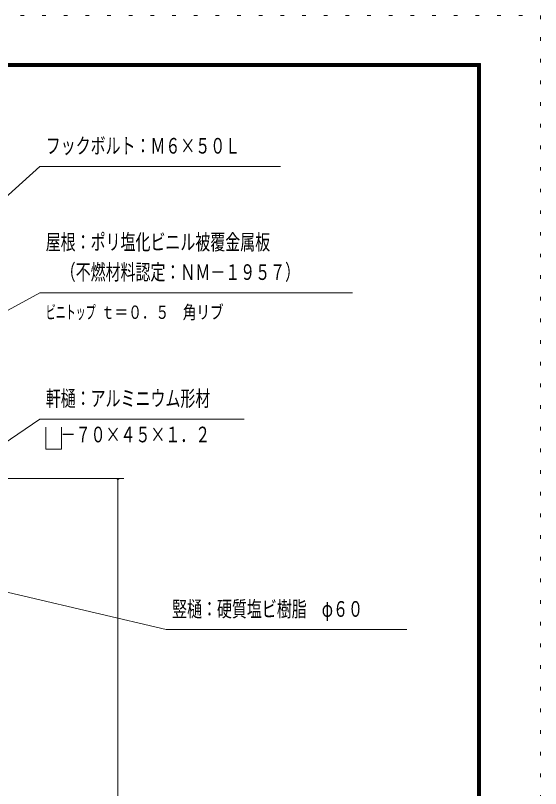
# Model space of a CAD drawing. Units: millimetres, scale not verified. Extents: x -25342 to 25343, y -10500 to 10500.
# Drawn here: x 20980 to 25343, y 4074 to 10500 of the extents above; entities that cross this region are included whole.
import ezdxf
from ezdxf.enums import TextEntityAlignment as Align

# ---------------------------------------------------------------- set-up
doc = ezdxf.new("R2010")
doc.units = ezdxf.units.MM
doc.header["$LTSCALE"] = 60
doc.linetypes.add('USER4', pattern=[3, 0.5, -2.5])
for name, color, linetype, lineweight in [('0-A_2-52DIM', 3, 'Continuous', 18), ('0-C_F-F1PAPER', 5, 'Continuous', 18), ('0-D_F-E_J_ADD', 5, 'USER4', 18)]:
    doc.layers.add(name, color=color, linetype=linetype, lineweight=lineweight)
doc.styles.add('ＭＳ ゴシック', font='')
doc.styles.get('ＭＳ ゴシック').set_extended_font_data('MS Gothic')

msp = doc.modelspace()

# ---------------------------------------------------------------- linework, layer by layer
at = {"layer": '0-A_2-52DIM'}
for p, q in [((21181.19, 9244.93), (19470.13, 7699.55)), ((21181.19, 9244.93), (23181.19, 9244.93)), ((21881.19, 6652.53), (20573.43, 6652.53)), ((21841.19, 6652.53), (21821.19, 6652.53)), ((21831.19, 719.93), (21831.19, 6652.53))]:
    msp.add_line(p, q, dxfattribs=at)
for points in [[(23781.19, 8194.93), (21181.19, 8194.93), (19924.89, 7506.15)], [(20517.25, 6692.54), (21181.19, 7144.93), (22881.19, 7144.93)], [(21362.83, 7078.88), (21362.83, 6894.93), (21231.19, 6894.93), (21231.19, 7078.88)], [(20458.79, 5810.98), (22231.19, 5394.93), (24231.19, 5394.93)]]:
    msp.add_lwpolyline(points, dxfattribs=at)
msp.add_arc((21831.19, 6652.53), 10, 180, 0, dxfattribs=at)
at = {"layer": '0-C_F-F1PAPER'}
for points in [[(24842.6, -10000), (-3857.4, -10000), (-3857.4, 10100), (24842.6, 10100)], [(24840.1, -9997.5), (-3854.9, -9997.5), (-3854.9, 10097.5), (24840.1, 10097.5)], [(24837.6, -9995), (-3852.4, -9995), (-3852.4, 10095), (24837.6, 10095)], [(24835.1, -9992.5), (24835.1, 10092.5), (-3849.9, 10092.5), (-3849.9, -9992.5)], [(24832.6, -9990), (-3847.4, -9990), (-3847.4, 10090), (24832.6, 10090)], [(24830.1, -9987.5), (24830.1, 10087.5), (-3844.9, 10087.5), (-3844.9, -9987.5)], [(24827.6, -9985), (-3842.4, -9985), (-3842.4, 10085), (24827.6, 10085)], [(24825.1, -9982.5), (24825.1, 10082.5), (-3839.9, 10082.5), (-3839.9, -9982.5)], [(24822.6, -9980), (24822.6, 10080), (-3837.4, 10080), (-3837.4, -9980)], [(24820.1, -9977.5), (24820.1, 10077.5), (-3834.9, 10077.5), (-3834.9, -9977.5)], [(24817.6, -9975), (-3832.4, -9975), (-3832.4, 10075), (24817.6, 10075)]]:
    msp.add_lwpolyline(points, close=True, dxfattribs=at)
at = {"layer": '0-D_F-E_J_ADD'}
msp.add_lwpolyline([(25342.6, -10500), (-4357.4, -10500), (-4357.4, 10500), (25342.6, 10500)], close=True, dxfattribs=at)

# ---------------------------------------------------------------- texts
at = {"layer": '0-A_2-52DIM', "color": 7, "style": 'ＭＳ ゴシック'}
for s, height, width, p in [('フックボルト：Ｍ６×５０Ｌ', 130.2, 0.7, (21231.19, 9312.7)), ('屋根：ポリ塩化ビニル被覆金属板', 130.2, 0.7, (21231.19, 8512.69)), ('\u3000（不燃材料認定：ＮＭ－１９５７）', 130.2, 0.7, (21231.19, 8262.7)), ('ビニトップ ', 110.7, 0.55, (21231.19, 7944.93)), ('ｔ＝０．５\u3000角リブ', 110.7, 0.75, (21690.46, 7944.93)), ('軒樋：アルミニウム形材', 130.2, 0.7, (21231.19, 7212.7)), ('\u3000－７０×４５×１．２', 130.2, 0.7, (21231.19, 6912.7)), ('竪樋：硬質塩ビ樹脂\u3000φ６０', 130.2, 0.7, (22281.19, 5462.7))]:
    msp.add_text(s, height=height, dxfattribs=dict(at, width=width)).set_placement(p, align=Align.BOTTOM_LEFT)

doc.saveas('drawing.dxf')
